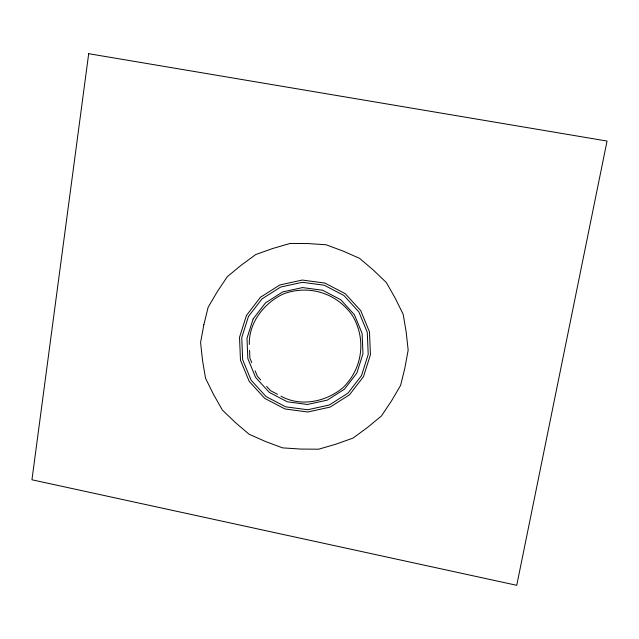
<?xml version="1.0" encoding="UTF-8"?>
<svg xmlns="http://www.w3.org/2000/svg" width="639" height="639" viewBox="0 0 639 639"><rect width="100%" height="100%" fill="white"/><g stroke="black" fill="none" stroke-linecap="round" stroke-linejoin="round"><path stroke-width="0.96" d="M277.518 394.335L270.569 390.701L266.607 386.363M280.984 396.148C300.689 407.243 326.17 401.755 342.999 387.665C362.585 368.479 366.451 339.461 352.592 315.81C337.096 293.197 309.188 284.347 283.492 293.892C264.155 302.902 248.699 322.559 249.33 344.437M260.664 379.854L257.365 376.243L255.129 370.812M251.766 362.664L249.905 358.136L249.577 350.308M88.693 53.692L31.95 479.785L516.735 585.308L607.05 141.059L88.693 53.692M203.849 324.772L200.582 342.512L202.539 360.452L205.534 378.248L213.514 394.431L222.42 410.126L235.448 422.603L249.178 434.304L265.696 441.581L282.606 447.875L300.61 449.065L318.653 449.201L335.97 444.153L352.976 438.114L367.529 427.443L381.443 415.957L391.467 400.957L400.605 385.397L404.902 367.872L408.169 350.124L406.204 332.192L403.209 314.396L395.237 298.213L386.331 282.518L373.304 270.041L359.565 258.34L343.055 251.063L326.146 244.769L308.142 243.579L290.098 243.443L272.773 248.491L255.776 254.53L241.222 265.193L227.308 276.687L217.284 291.688L208.138 307.247L203.849 324.772M246.454 315.434L239.521 337.296L240.48 360.204L249.218 381.411L264.69 398.345L285.01 408.968L307.742 412.003L330.139 407.083L349.509 394.79L363.495 376.619L370.436 354.757L369.47 331.849L360.731 310.642L345.268 293.708L324.947 283.085L302.215 280.05L279.81 284.978L260.448 297.263L246.454 315.434M248.451 316.473L241.75 337.592L242.676 359.725L251.119 380.205L266.056 396.563L285.689 406.827L307.647 409.759L329.285 405.006L347.991 393.129L361.506 375.58L368.208 354.461L367.281 332.328L358.838 311.848L343.894 295.49L324.269 285.226L302.303 282.294L280.673 287.055L261.966 298.924L248.451 316.473M253.132 318.925L246.989 338.287L247.836 358.591L255.584 377.377L269.283 392.378L287.286 401.795L307.431 404.479L327.272 400.118L344.429 389.231L356.826 373.128L362.968 353.766L362.113 333.462L354.373 314.676L340.675 299.675L322.671 290.266L302.527 287.574L282.686 291.935L265.528 302.822L253.132 318.925"/></g></svg>
